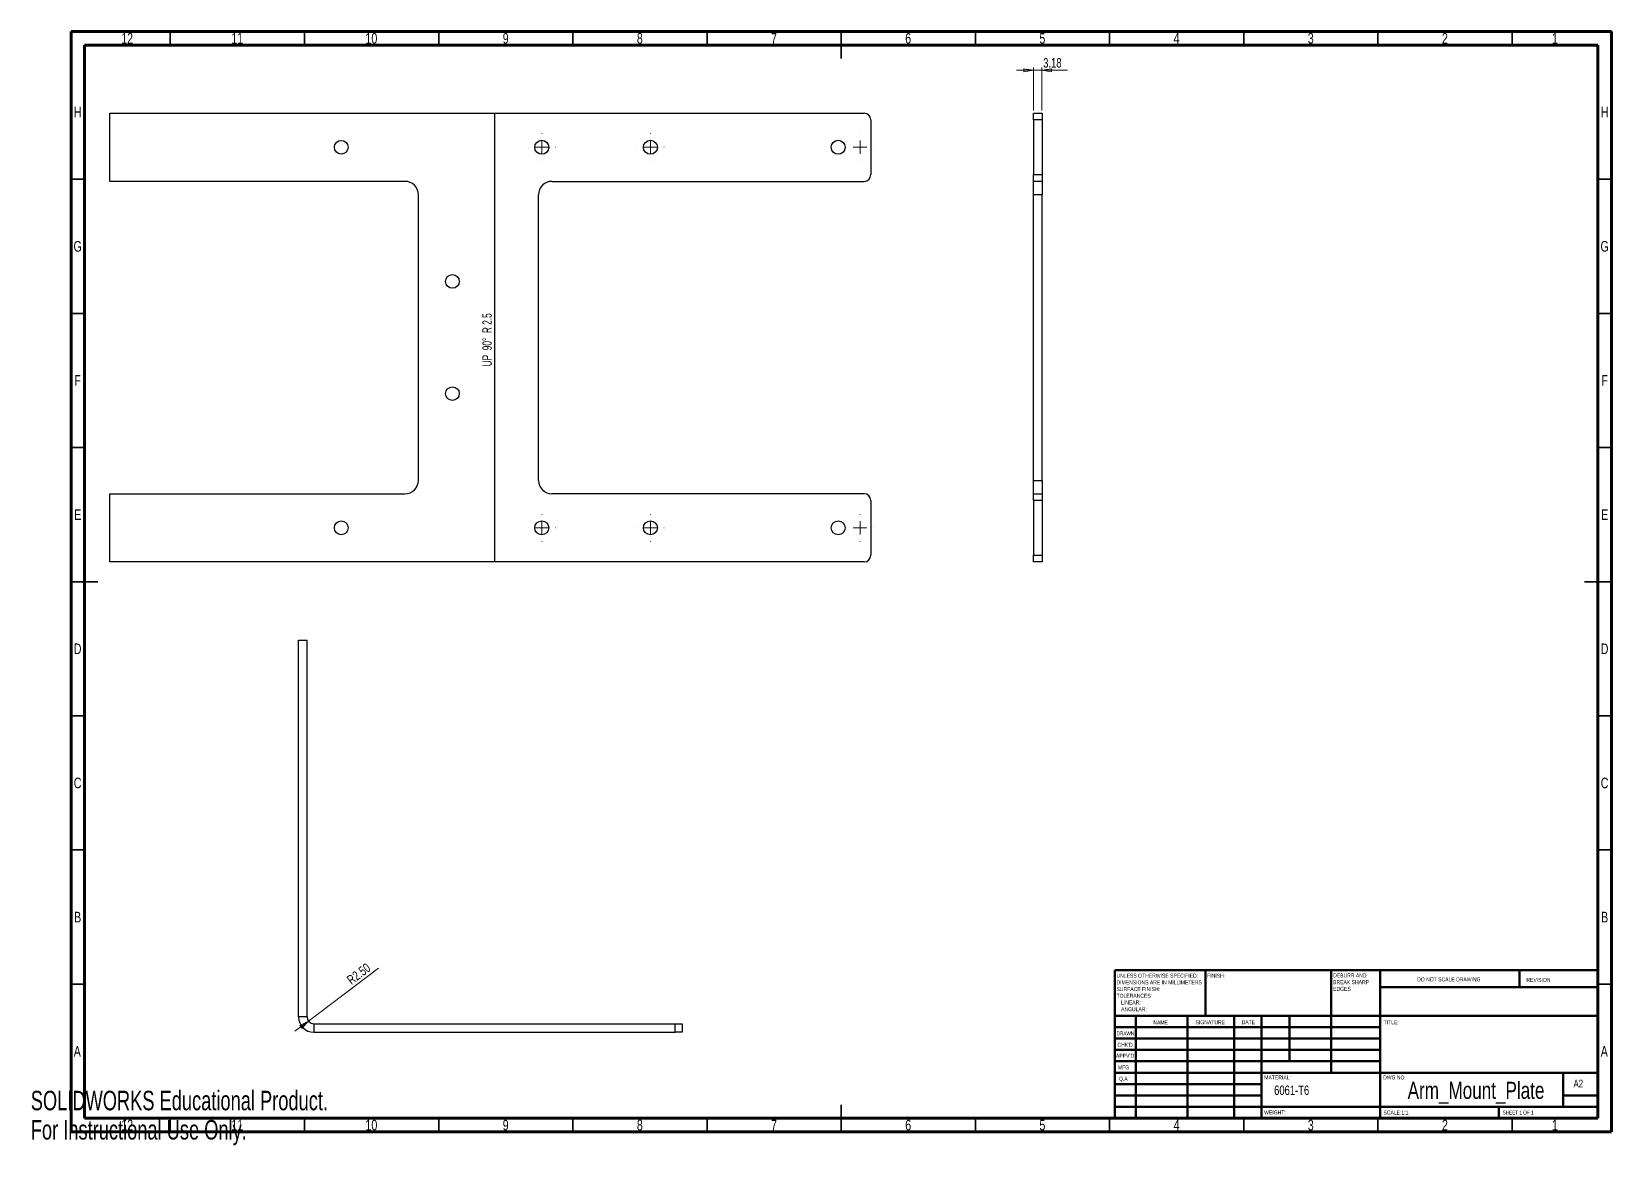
# Model space of a CAD drawing. Header units: millimetres. Extents: x 0 to 589, y 0 to 415.
import ezdxf

# ---------------------------------------------------------------- set-up
doc = ezdxf.new("R2010")
doc.units = ezdxf.units.MM
doc.styles.add('SLDTEXTSTYLE0', font='TXT', dxfattribs={"width": 0.75})
doc.styles.add('SLDTEXTSTYLE1', font='TXT', dxfattribs={"width": 0.686449})
doc.styles.add('SLDTEXTSTYLE2', font='TXT', dxfattribs={"width": 0.6875})
doc.styles.add('SLDTEXTSTYLE3', font='TXT', dxfattribs={"width": 0.660714})
doc.styles.add('SLDTEXTSTYLE4', font='TXT', dxfattribs={"width": 0.7})
doc.dimstyles.new('SLDDIMSTYLE0', dxfattribs={"dimtxt": 3.5, "dimasz": 3.556, "dimexe": 0, "dimexo": 0.0625, "dimgap": 0.875, "dimtad": 1, "dimrnd": 1e-09, "dimzin": 12, "dimdsep": 46, "dimtxsty": 'SLDTEXTSTYLE0', "dimblk1": 'CLOSED', "dimblk2": 'CLOSED', "dimsah": 1, "dimcen": 0.09, "dimadec": 0, "dimazin": 3, "dimtfac": 1, "dimtmove": 0, "dimatfit": 0, "dimldrblk": 'CLOSED', "dimfxl": 1, "dimfrac": 2, "dimtolj": 1, "dimtzin": 12, "dimarcsym": 0})
doc.dimstyles.new('SLDDIMSTYLE1', dxfattribs={"dimtxt": 3.5, "dimasz": 3.556, "dimexe": 0, "dimexo": 0.0625, "dimgap": 0.875, "dimtad": 1, "dimrnd": 1e-09, "dimzin": 4, "dimdsep": 46, "dimtxsty": 'SLDTEXTSTYLE0', "dimblk1": 'CLOSED', "dimblk2": 'CLOSED', "dimsah": 1, "dimcen": 0, "dimadec": 0, "dimazin": 1, "dimtfac": 1, "dimtofl": 0, "dimtmove": 1, "dimatfit": 3, "dimldrblk": 'CLOSED', "dimfxl": 1, "dimfrac": 2, "dimtolj": 1, "dimtzin": 12, "dimarcsym": 0})

# ---------------------------------------------------------------- blocks, each defined once
blk = doc.blocks.new('SW_NOTE_0')
at = {"color": 0, "linetype": 'Continuous', "lineweight": 0, "char_height": 1.5, "attachment_point": 1, "style": 'SLDTEXTSTYLE0'}
for s, insert in [('UNLESS OTHERWISE SPECIFIED:', (0, 1.93)), ('TOLERANCES:', (0, -5.57)), ('SURFACE FINISH:', (0, -3.07)), ('DIMENSIONS ARE IN MILLIMETERS', (0, -0.57)), ('ANGULAR:', (1.69, -10.57)), ('LINEAR:', (1.69, -8.07))]:
    blk.add_mtext(s, dxfattribs=dict(at, insert=insert))
blk = doc.blocks.new('SW_NOTE_0_1')
at = {"color": 0, "linetype": 'Continuous', "lineweight": 0, "char_height": 1.5, "attachment_point": 1, "style": 'SLDTEXTSTYLE0'}
for s, insert in [('DEBURR AND', (0, 1.93)), ('BREAK SHARP', (0, -0.57)), ('EDGES', (0, -3.07))]:
    blk.add_mtext(s, dxfattribs=dict(at, insert=insert))
blk = doc.blocks.new('SW_CENTERMARKSYMBOL_0')
at = {"color": 0, "linetype": 'Continuous', "lineweight": 18}
for p, q in [((-5, 0), (-5.1, 0)), ((0, 0), (-2.5, 0)), ((0, 5), (0, 5.1)), ((0, 0), (0, 2.5)), ((0, 0), (0, -2.5)), ((0, 0), (2.5, 0)), ((5, 0), (5.1, 0)), ((0, -5), (0, -5.1))]:
    blk.add_line(p, q, dxfattribs=at)
blk = doc.blocks.new('SW_CENTERMARKSYMBOL_1')
at = {"color": 0, "linetype": 'Continuous', "lineweight": 18}
for p, q in [((-5, 0), (-5.1, 0)), ((0, 0), (-2.5, 0)), ((0, 5), (0, 5.1)), ((0, 0), (0, 2.5)), ((0, 0), (0, -2.5)), ((0, 0), (2.5, 0)), ((5, 0), (5.1, 0)), ((0, -5), (0, -5.1))]:
    blk.add_line(p, q, dxfattribs=at)
blk = doc.blocks.new('SW_CENTERMARKSYMBOL_2')
at = {"color": 0, "linetype": 'Continuous', "lineweight": 18}
for p, q in [((-5, 0), (-5.1, 0)), ((0, 0), (-2.5, 0)), ((0, 5), (0, 5.1)), ((0, 0), (0, 2.5)), ((0, 0), (0, -2.5)), ((0, 0), (2.5, 0)), ((5, 0), (5.1, 0)), ((0, -5), (0, -5.1))]:
    blk.add_line(p, q, dxfattribs=at)
blk = doc.blocks.new('SW_CENTERMARKSYMBOL_3')
at = {"color": 0, "linetype": 'Continuous', "lineweight": 18}
for p, q in [((-5, 0), (-5.1, 0)), ((0, 0), (-2.5, 0)), ((0, 5), (0, 5.1)), ((0, 0), (0, 2.5)), ((0, 0), (0, -2.5)), ((0, 0), (2.5, 0)), ((5, 0), (5.1, 0)), ((0, -5), (0, -5.1))]:
    blk.add_line(p, q, dxfattribs=at)
blk = doc.blocks.new('SW_CENTERMARKSYMBOL_4')
at = {"color": 0, "linetype": 'Continuous', "lineweight": 18}
for p, q in [((-5, 0), (-5.05, 0)), ((0, 0), (-2.5, 0)), ((0, 5), (0, 5.05)), ((0, 0), (0, 2.5)), ((0, 0), (0, -2.5)), ((0, 0), (2.5, 0)), ((5, 0), (5.05, 0)), ((0, -5), (0, -5.05))]:
    blk.add_line(p, q, dxfattribs=at)
blk = doc.blocks.new('SW_CENTERMARKSYMBOL_5')
at = {"color": 0, "linetype": 'Continuous', "lineweight": 18}
for p, q in [((-5, 0), (-5.05, 0)), ((0, 0), (-2.5, 0)), ((0, 5), (0, 5.05)), ((0, 0), (0, 2.5)), ((0, 0), (0, -2.5)), ((0, 0), (2.5, 0)), ((5, 0), (5.05, 0)), ((0, -5), (0, -5.05))]:
    blk.add_line(p, q, dxfattribs=at)
blk = doc.blocks.new('_Closed')
at = {"color": 0, "linetype": 'ByBlock', "lineweight": -2}
for p, q in [((-1, 0.166667), (0, 0)), ((-1, 0.166667), (-1, -0.166667)), ((0, 0), (-1, -0.166667)), ((0, 0), (-1, 0))]:
    blk.add_line(p, q, dxfattribs=at)
blk = doc.blocks.new('_D')
at = {"color": 7, "linetype": 'Continuous', "lineweight": 0}
for p, q in [((373.65, 400.58), (367.3, 400.58)), ((373.65, 385.58), (373.65, 401.58)), ((373.65, 400.58), (376.82, 400.58)), ((376.82, 385.58), (376.82, 401.58)), ((376.82, 400.58), (386.32, 400.58))]:
    blk.add_line(p, q, dxfattribs=at)
at = {"color": 7, "linetype": 'Continuous', "lineweight": 18, "xscale": 3.556, "yscale": 3.556}
blk.add_blockref('_Closed', (373.65, 400.58, 67.38), dxfattribs=at)
at = {"color": 7, "linetype": 'Continuous', "lineweight": 18, "xscale": 3.556, "yscale": 3.556, "rotation": 180}
blk.add_blockref('_Closed', (376.82, 400.58, 67.38), dxfattribs=at)
at = {"color": 7, "linetype": 'Continuous', "lineweight": 18, "insert": (377.27, 405.1), "char_height": 3.5, "attachment_point": 1, "style": 'SLDTEXTSTYLE0'}
blk.add_mtext('3.18', dxfattribs=at)
blk = doc.blocks.new('_D_1')
at = {"color": 7, "linetype": 'Continuous', "lineweight": 0}
for q in [(129.6, 66.02), (98.43, 42.43)]:
    blk.add_line((103.49, 46.26), q, dxfattribs=at)
at = {"color": 7, "linetype": 'Continuous', "lineweight": 18, "xscale": 3.556, "yscale": 3.556, "rotation": 37.1131995295}
blk.add_blockref('_Closed', (103.49, 46.26), dxfattribs=at)
at = {"color": 7, "linetype": 'Continuous', "lineweight": 18, "insert": (117.4, 62.44), "char_height": 3.5, "attachment_point": 1, "rotation": 37.14426, "style": 'SLDTEXTSTYLE0'}
blk.add_mtext('R2.50', dxfattribs=at)

msp = doc.modelspace()

# ---------------------------------------------------------------- linework, layer by layer
at = {"color": 7, "linetype": 'Continuous', "lineweight": 70}
for p, q in [((15, 5), (15, 415)), ((15, 415), (589, 415)), ((589, 415), (589, 5)), ((20, 10), (20, 410)), ((20, 410), (584, 410)), ((584, 410), (584, 10)), ((584, 10), (20, 10)), ((589, 5), (15, 5))]:
    msp.add_line(p, q, dxfattribs=at)
at = {"color": 7, "linetype": 'Continuous', "lineweight": 35}
for p, q in [((52, 410), (52, 415)), ((102, 410), (102, 415)), ((152, 410), (152, 415)), ((202, 410), (202, 415)), ((252, 410), (252, 415)), ((302, 415), (302, 405)), ((302, 410), (302, 415)), ((352, 410), (352, 415)), ((402, 410), (402, 415)), ((452, 410), (452, 415)), ((502, 410), (502, 415)), ((552, 410), (552, 415)), ((20, 360), (15, 360)), ((584, 360), (589, 360)), ((20, 310), (15, 310)), ((584, 310), (589, 310)), ((20, 260), (15, 260)), ((584, 260), (589, 260)), ((15, 210), (25, 210)), ((20, 210), (15, 210)), ((589, 210), (579, 210)), ((584, 210), (589, 210)), ((20, 160), (15, 160)), ((584, 160), (589, 160)), ((20, 110), (15, 110)), ((584, 110), (589, 110)), ((20, 60), (15, 60)), ((584, 60), (589, 60)), ((302, 5), (302, 15)), ((52, 10), (52, 5)), ((102, 10), (102, 5)), ((152, 10), (152, 5)), ((202, 10), (202, 5)), ((252, 10), (252, 5)), ((302, 10), (302, 5)), ((352, 10), (352, 5)), ((402, 10), (402, 5)), ((452, 10), (452, 5)), ((502, 10), (502, 5)), ((552, 10), (552, 5))]:
    msp.add_line(p, q, dxfattribs=at)
at = {"color": 7, "linetype": 'Continuous', "lineweight": 25}
for p, q in [((29.447, 359.185), (29.447, 384.585)), ((29.447, 384.585), (310.544, 384.585)), ((373.646, 382.085), (373.646, 384.585)), ((373.646, 384.585), (376.821, 384.585)), ((376.821, 384.585), (376.821, 382.085)), ((313.044, 382.085), (313.044, 361.685)), ((376.821, 382.085), (373.646, 382.085)), ((373.646, 382.085), (373.646, 361.685)), ((376.821, 382.085), (376.821, 361.685)), ((139.422, 359.185), (29.447, 359.185)), ((194.219, 359.185), (310.544, 359.185)), ((373.646, 361.685), (376.821, 361.685)), ((373.646, 359.185), (373.646, 361.685)), ((376.821, 359.185), (373.646, 359.185)), ((373.646, 354.185), (373.646, 359.185)), ((376.821, 361.685), (376.821, 359.185)), ((376.821, 359.185), (376.821, 354.185)), ((144.422, 247.765), (144.422, 354.185)), ((189.219, 247.765), (189.219, 354.185)), ((376.821, 354.185), (373.646, 354.185)), ((373.646, 247.765), (373.646, 354.185)), ((376.821, 247.765), (376.821, 354.185)), ((373.646, 247.765), (376.821, 247.765)), ((373.646, 242.765), (373.646, 247.765)), ((376.821, 247.765), (376.821, 242.765)), ((29.447, 217.365), (29.447, 242.765)), ((29.447, 242.765), (139.422, 242.765)), ((310.544, 242.765), (194.219, 242.765)), ((373.646, 240.265), (373.646, 242.765)), ((373.646, 242.765), (376.821, 242.765)), ((376.821, 242.765), (376.821, 240.265)), ((313.044, 240.265), (313.044, 219.865)), ((373.646, 240.265), (373.646, 219.865)), ((376.821, 240.265), (373.646, 240.265)), ((376.821, 240.265), (376.821, 219.865)), ((373.646, 219.865), (376.821, 219.865)), ((373.646, 217.365), (373.646, 219.865)), ((376.821, 219.865), (376.821, 217.365)), ((310.544, 217.365), (29.447, 217.365)), ((376.821, 217.365), (373.646, 217.365)), ((99.808, 188.149), (102.983, 188.149)), ((99.808, 47.774), (99.808, 188.149)), ((102.983, 47.774), (102.983, 188.149)), ((102.983, 47.774), (99.808, 47.774)), ((105.483, 45.274), (105.483, 42.099)), ((105.483, 45.274), (240.183, 45.274)), ((105.483, 42.099), (240.183, 42.099)), ((240.183, 42.099), (240.183, 45.274)), ((240.183, 45.274), (242.683, 45.274)), ((242.683, 42.099), (240.183, 42.099)), ((242.683, 45.274), (242.683, 42.099))]:
    msp.add_line(p, q, dxfattribs=at)
at = {"color": 7, "linetype": 'Continuous'}
msp.add_line((172.833, 384.585), (172.833, 217.365), dxfattribs=at)
at = {"color": 7, "linetype": 'Continuous', "lineweight": 50}
for p, q in [((404, 65.25), (584, 65.25)), ((404, 65.25), (404, 10)), ((437.8, 48.25), (437.8, 65.25)), ((484.6, 65.25), (484.6, 27)), ((502.8, 65.25), (502.8, 10)), ((554.8, 58.875), (554.8, 65.25)), ((584, 58.875), (502.8, 58.875)), ((584, 48.25), (404, 48.25)), ((411.8, 48.25), (411.8, 10)), ((430.991, 48.25), (430.991, 10)), ((448.399, 48.25), (448.399, 10)), ((458.6, 10), (458.6, 48.25)), ((469, 31.25), (469, 48.25)), ((502.8, 44), (404, 44)), ((502.8, 39.75), (404, 39.75)), ((502.8, 35.5), (404, 35.5)), ((502.8, 31.25), (404, 31.25)), ((458.6, 27), (404, 27)), ((458.6, 27), (584, 27)), ((571, 14.25), (571, 27)), ((458.6, 22.75), (404, 22.75)), ((458.6, 18.5), (404, 18.5)), ((584, 18.5), (571, 18.5)), ((404, 14.25), (584, 14.25)), ((547, 10), (547, 14.25))]:
    msp.add_line(p, q, dxfattribs=at)
at = {"color": 7, "linetype": 'Continuous', "lineweight": 25}
for centre, radius in [((115.678, 371.885), 2.55), ((190.409, 371.882), 2.6), ((230.891, 371.882), 2.6), ((300.891, 371.882), 2.6), ((157.122, 321.877), 2.55), ((157.122, 280.072), 2.55), ((115.678, 230.065), 2.55), ((190.409, 230.065), 2.6), ((230.891, 230.065), 2.6), ((300.891, 230.065), 2.6)]:
    msp.add_circle(centre, radius, dxfattribs=at)
for centre, radius, start, end in [((310.544, 382.085), 2.5, 0, 90), ((139.422, 354.185), 5, 0, 90), ((194.219, 354.185), 5, 90, 180), ((310.544, 361.685), 2.5, 270, 0), ((139.422, 247.765), 5, 270, 0), ((194.219, 247.765), 5, 180, 270), ((310.544, 240.265), 2.5, 0, 90), ((310.544, 219.865), 2.5, 270, 0), ((105.483, 47.774), 5.675, 180, 270), ((105.483, 47.774), 2.5, 180, 270)]:
    msp.add_arc(centre, radius, start, end, dxfattribs=at)

# ---------------------------------------------------------------- block references
at = {"color": 7, "linetype": 'Continuous', "lineweight": 0}
for name, p in [('SW_CENTERMARKSYMBOL_0', (190.409, 371.882)), ('SW_CENTERMARKSYMBOL_3', (230.891, 371.882)), ('SW_CENTERMARKSYMBOL_5', (309.009, 371.885)), ('SW_CENTERMARKSYMBOL_2', (190.409, 230.065)), ('SW_CENTERMARKSYMBOL_1', (230.891, 230.065)), ('SW_CENTERMARKSYMBOL_4', (309.009, 230.065)), ('SW_NOTE_0', (404.594, 61.987)), ('SW_NOTE_0_1', (485.309, 62.069))]:
    msp.add_blockref(name, p, dxfattribs=at)

# ---------------------------------------------------------------- texts
for s, insert, char_height, attachment_point, style in [('12', (35.92, 414.462), 3.9688, 2, 'SLDTEXTSTYLE0'), ('11', (76.92, 414.462), 3.9688, 2, 'SLDTEXTSTYLE0'), ('10', (126.92, 414.462), 3.9688, 2, 'SLDTEXTSTYLE0'), ('9', (176.96, 414.462), 3.969, 2, 'SLDTEXTSTYLE0'), ('8', (226.96, 414.462), 3.969, 2, 'SLDTEXTSTYLE0'), ('7', (276.96, 414.462), 3.969, 2, 'SLDTEXTSTYLE0'), ('6', (326.96, 414.462), 3.969, 2, 'SLDTEXTSTYLE0'), ('5', (376.96, 414.462), 3.969, 2, 'SLDTEXTSTYLE0'), ('4', (426.96, 414.462), 3.969, 2, 'SLDTEXTSTYLE0'), ('3', (476.96, 414.462), 3.969, 2, 'SLDTEXTSTYLE0'), ('2', (526.96, 414.462), 3.969, 2, 'SLDTEXTSTYLE0'), ('1', (567.96, 414.462), 3.969, 2, 'SLDTEXTSTYLE0'), ('H', (17.49, 386.962), 3.969, 2, 'SLDTEXTSTYLE0'), ('H', (586.49, 386.962), 3.969, 2, 'SLDTEXTSTYLE0'), ('G', (17.487, 336.962), 3.969, 2, 'SLDTEXTSTYLE0'), ('G', (586.487, 336.962), 3.969, 2, 'SLDTEXTSTYLE0'), ('F', (17.458, 286.962), 3.969, 2, 'SLDTEXTSTYLE0'), ('F', (586.458, 286.962), 3.969, 2, 'SLDTEXTSTYLE0'), ('E', (17.508, 236.962), 3.969, 2, 'SLDTEXTSTYLE0'), ('E', (586.508, 236.962), 3.969, 2, 'SLDTEXTSTYLE0'), ('D', (17.453, 186.962), 3.969, 2, 'SLDTEXTSTYLE0'), ('D', (586.453, 186.962), 3.969, 2, 'SLDTEXTSTYLE0'), ('C', (17.459, 136.962), 3.969, 2, 'SLDTEXTSTYLE0'), ('C', (586.459, 136.962), 3.969, 2, 'SLDTEXTSTYLE0'), ('B', (17.471, 86.962), 3.969, 2, 'SLDTEXTSTYLE0'), ('B', (586.471, 86.962), 3.969, 2, 'SLDTEXTSTYLE0'), ('FINISH:', (438.371, 63.919), 1.5, 1, 'SLDTEXTSTYLE0'), ('DO NOT SCALE DRAWING', (516.615, 62.533), 1.5, 1, 'SLDTEXTSTYLE0'), ('REVISION', (557.328, 62.335), 1.5, 1, 'SLDTEXTSTYLE0'), ('DRAWN', (404.643, 42.385), 1.5, 1, 'SLDTEXTSTYLE1'), ('NAME', (418.322, 46.501), 1.5, 1, 'SLDTEXTSTYLE0'), ('SIGNATURE', (434.034, 46.562), 1.5, 1, 'SLDTEXTSTYLE0'), ('DATE', (451.215, 46.576), 1.5, 1, 'SLDTEXTSTYLE0'), ('TITLE:', (504.09, 46.576), 1.5, 1, 'SLDTEXTSTYLE0'), ('A', (17.34, 36.962), 3.969, 2, 'SLDTEXTSTYLE0'), ("CHK'D", (404.939, 38.162), 1.5, 1, 'SLDTEXTSTYLE0'), ('A', (586.34, 36.962), 3.969, 2, 'SLDTEXTSTYLE0'), ("APPV'D", (404.402, 34.066), 1.5, 1, 'SLDTEXTSTYLE0'), ('MFG', (405.124, 29.716), 1.5, 1, 'SLDTEXTSTYLE0'), ('Q.A', (405.509, 25.505), 1.5, 1, 'SLDTEXTSTYLE0'), ('MATERIAL:', (459.646, 25.986), 1.5, 1, 'SLDTEXTSTYLE0'), ('DWG NO.', (503.953, 25.986), 1.5, 1, 'SLDTEXTSTYLE0'), ('Arm_Mount_Plate', (538.561, 23.607), 6.35, 2, 'SLDTEXTSTYLE0'), ('A2', (574.871, 24.406), 2.9104, 1, 'SLDTEXTSTYLE0'), ('6061-T6', (463.315, 22.215), 3.5, 1, 'SLDTEXTSTYLE0'), ('WEIGHT:', (459.618, 12.949), 1.4986, 1, 'SLDTEXTSTYLE0'), ('SCALE:1:1', (504.074, 12.9), 1.5, 1, 'SLDTEXTSTYLE0'), ('SHEET 1 OF 1', (548.478, 12.9), 1.5, 1, 'SLDTEXTSTYLE2'), ('12', (35.92, 9.462), 3.9688, 2, 'SLDTEXTSTYLE0'), ('11', (76.92, 9.462), 3.9688, 2, 'SLDTEXTSTYLE0'), ('10', (126.92, 9.462), 3.9688, 2, 'SLDTEXTSTYLE0'), ('9', (176.96, 9.462), 3.969, 2, 'SLDTEXTSTYLE0'), ('8', (226.96, 9.462), 3.969, 2, 'SLDTEXTSTYLE0'), ('7', (276.96, 9.462), 3.969, 2, 'SLDTEXTSTYLE0'), ('6', (326.96, 9.462), 3.969, 2, 'SLDTEXTSTYLE0'), ('5', (376.96, 9.462), 3.969, 2, 'SLDTEXTSTYLE0'), ('4', (426.96, 9.462), 3.969, 2, 'SLDTEXTSTYLE0'), ('3', (476.96, 9.462), 3.969, 2, 'SLDTEXTSTYLE0'), ('2', (526.96, 9.462), 3.969, 2, 'SLDTEXTSTYLE0'), ('1', (567.96, 9.462), 3.969, 2, 'SLDTEXTSTYLE0')]:
    msp.add_mtext(s, dxfattribs=dict(at, insert=insert, char_height=char_height, attachment_point=attachment_point, style=style))
at = {"color": 7, "linetype": 'Continuous', "lineweight": 0, "insert": (168.272, 300.127), "char_height": 3.5, "attachment_point": 2, "rotation": 90, "style": 'SLDTEXTSTYLE3'}
msp.add_mtext('UP  90°  R 2.5', dxfattribs=at)
at = {"color": 7, "linetype": 'Continuous', "char_height": 7.266, "attachment_point": 1, "style": 'SLDTEXTSTYLE4'}
for s, insert in [('SOLIDWORKS Educational Product.', (0, 20.265)), ('For Instructional Use Only.', (0, 9.366))]:
    msp.add_mtext(s, dxfattribs=dict(at, insert=insert))

# ---------------------------------------------------------------- dimensions: what is measured, and where the dimension line sits
at = {"color": 7, "linetype": 'Continuous', "lineweight": 18}
dim = msp.add_linear_dim(base=(376.820873345, 400.584831461), p1=(373.645873345, 384.584831461), p2=(376.820873345, 384.584831461), dimstyle='SLDDIMSTYLE0', dxfattribs=at)
dim.commit()
dim.dimension.update_dxf_attribs({"geometry": '_D', "text_midpoint": (381.79596285, 400.584831461), "dimtype": 160})
dim = msp.add_radius_dim(center=(105.483, 47.774), mpoint=(103.49, 46.265), dimstyle='SLDDIMSTYLE1', dxfattribs=at)
dim.commit()
dim.dimension.update_dxf_attribs({"geometry": '_D_1', "text_midpoint": (124.979, 62.543), "dimtype": 164})

doc.saveas('drawing.dxf')
